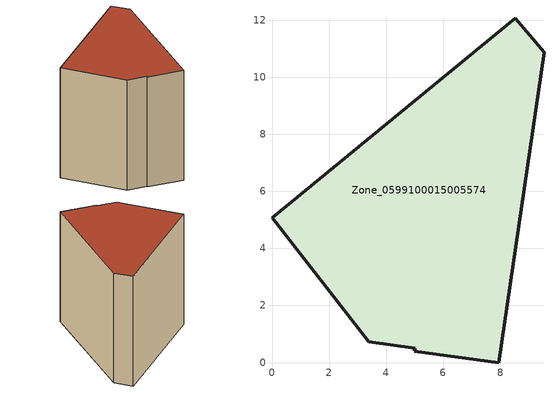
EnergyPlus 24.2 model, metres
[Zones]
Zone_0599100015005574
 floor ground (C_G): 3.38,0.73 0,5.08 8.52,12.06 9.53,10.88 7.94,0 4.98,0.4 5.02,0.49 z1.05
 wall outside (C_F): 8.52,12.06 0,5.08 3.38,0.73 5.02,0.49 4.98,0.4 7.94,0 9.53,10.88 8.52,12.06 z1.05:10.5
 roof outside (C_R): 0,5.08 3.38,0.73 5.02,0.49 4.98,0.4 7.94,0 9.53,10.88 8.52,12.06 z10.5
[BUILDING]
Pand.0599100015005574: North Axis=0; Terrain=City; Loads Convergence Tolerance Value=0.04; Temperature Convergence Tolerance Value=0.4; Solar Distribution=FullExterior; Maximum Number of Warmup Days=25; Minimum Number of Warmup Days=1
[Site:Location]
Rotterdam.The.Hague.AP_ZH_NLD Design_Conditions: Latitude=51.96; Longitude=4.45; Time Zone=1; Elevation=-4.5
[SITE:GROUNDTEMPERATURE:BUILDINGSURFACE]
18, 18, 18, 18, 18, 18, 18, 18, 18, 18, 18, 18
[MATERIAL] Thermal Absorptance=0.9; Solar Absorptance=0.7; Visible Absorptance=0.7
Name | Roughness | Thickness | Conductivity | Density | Specific Heat
G.TI.1975-1991 | MediumSmooth | 0.15 | 0.288461 | 540 | 1210
F.TI.1975-1991 | Rough | 0.3 | 0.230769 | 1920 | 840
R.TI.1975-1991 | MediumRough | 0.2 | 0.153846 | 1500 | 1000
[CONSTRUCTION]
C_G: G.TI.1975-1991
C_F: F.TI.1975-1991
C_R: R.TI.1975-1991
[ZONE]
Zone_0599100015005574: Type=1; Multiplier=1; Ceiling Height=Autocalculate; Volume=Autocalculate; Floor Area=autocalculate; Part of Total Floor Area=Yes
[ZONEINFILTRATION:DESIGNFLOWRATE]
Infil_Zone_0599100015005574: Zone or ZoneList or Space or SpaceList=Zone_0599100015005574; Schedule=AlwaysOn; Design Flow Rate Calculation Method=Flow/Area; Flow Rate per Floor Area=0.003; Constant Term Coefficient=1; Temperature Term Coefficient=0; Velocity Term Coefficient=0; Velocity Squared Term Coefficient=0
[HVACTEMPLATE:ZONE:IDEALLOADSAIRSYSTEM]
Zone_0599100015005574: Maximum Heating Supply Air Temperature=50; Minimum Cooling Supply Air Temperature=13; Maximum Heating Supply Air Humidity Ratio=0.0156; Minimum Cooling Supply Air Humidity Ratio=0.0077; Heating Limit=NoLimit; Cooling Limit=NoLimit; Dehumidification Control Type=ConstantSensibleHeatRatio; Cooling Sensible Heat Ratio=0.7; Dehumidification Setpoint=60; Humidification Control Type=None; Humidification Setpoint=30; Outdoor Air Method=None; Outdoor Air Flow Rate per Person=0.00944; Outdoor Air Flow Rate per Zone Floor Area=0; Outdoor Air Flow Rate per Zone=0; Demand Controlled Ventilation Type=None; Outdoor Air Economizer Type=NoEconomizer; Heat Recovery Type=None; Sensible Heat Recovery Effectiveness=0.7; Latent Heat Recovery Effectiveness=0.65
[ZONECONTROL:THERMOSTAT]
ThermostatControl_Zone_0599100015005574: Zone or ZoneList=Zone_0599100015005574; Control Type Schedule=DualSetpointControlType; Control 1=Thermostat_Zone_0599100015005574; Temperature Difference Between Cutout And Setpoint=0
[THERMOSTATSETPOINT:DUALSETPOINT]
Thermostat_Zone_0599100015005574: Heating Setpoint Temperature Schedule=HeatingSetpoint_Zone_0599100015005574; Cooling Setpoint Temperature Schedule=CoolingSetpoint_Zone_0599100015005574
[SCHEDULE:COMPACT]
HeatingSetpoint_Zone_0599100015005574: Through: 12/31, For: AllDays, Until: 24:00, 21
CoolingSetpoint_Zone_0599100015005574: Through: 12/31, For: AllDays, Until: 24:00, 24
DualSetpointControlType: Through: 12/31, For: AllDays, Until: 24:00, 4
AlwaysOn: Through: 12/31, For: AllDays, Until: 24:00, 1
